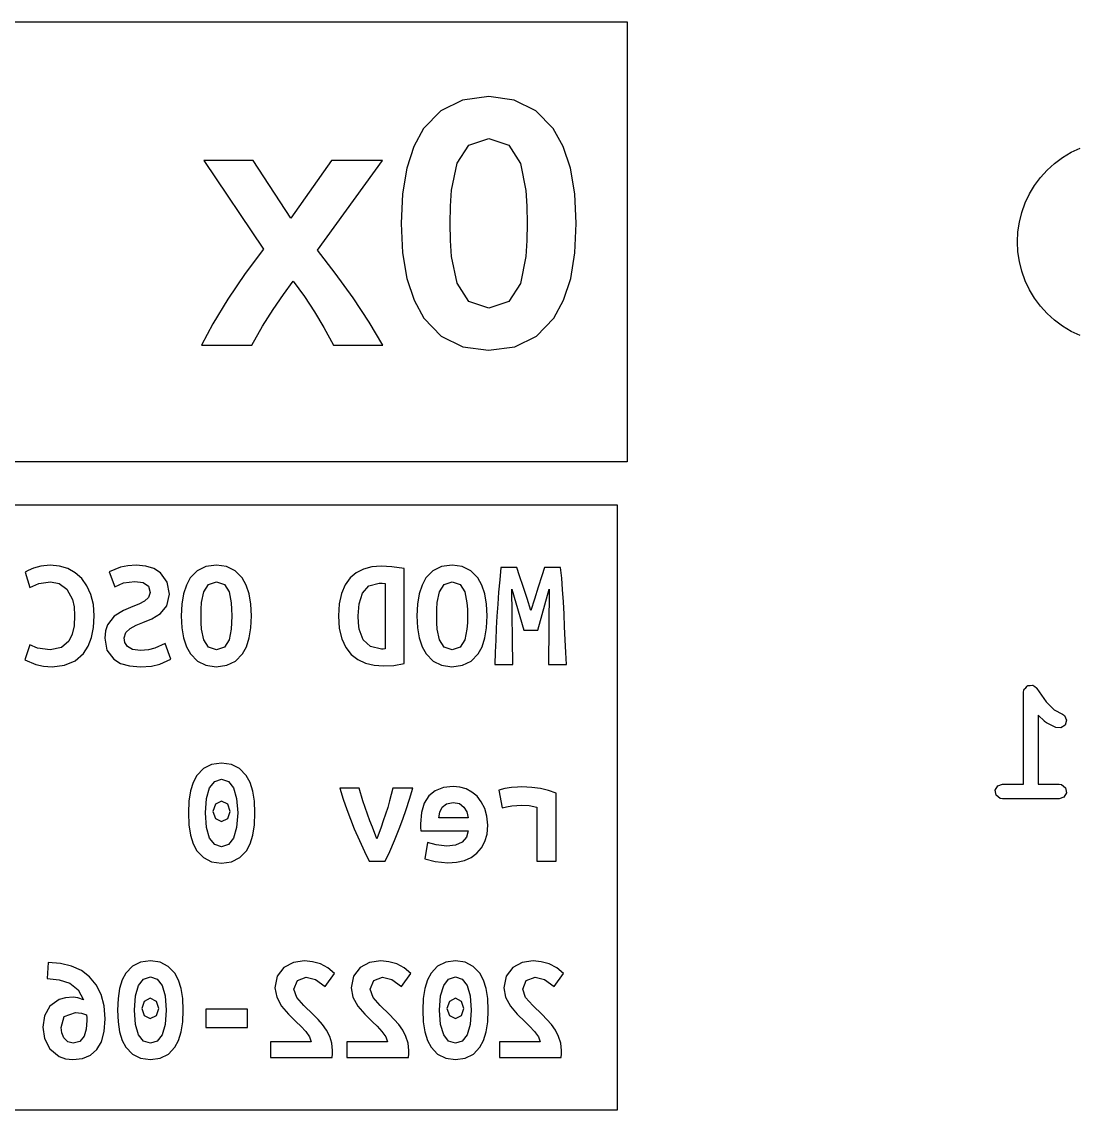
# Model space of a CAD drawing. Extents: x 88 to 206, y -135 to -60.
# Drawn here: x 157.44 to 168.08, y -70.86 to -59.86 of the extents above; entities that cross this region are included whole.
import ezdxf

# ---------------------------------------------------------------- set-up
doc = ezdxf.new("R2010")
doc.units = 0
doc.layers.add('BLACK', color=7, linetype='CONTINUOUS')

msp = doc.modelspace()

# ---------------------------------------------------------------- linework, layer by layer
at = {"layer": 'BLACK', "linetype": 'CONTINUOUS'}
for p, q in [((133.111, -59.8596), (163.561, -59.8596)), ((163.561, -59.8596), (163.561, -64.306)), ((161.898, -60.6503), (161.678, -60.7581)), ((162.163, -60.6144), (161.898, -60.6503)), ((162.421, -60.6503), (162.163, -60.6144)), ((162.638, -60.7581), (162.421, -60.6503)), ((161.678, -60.7581), (161.504, -60.9378)), ((162.814, -60.9378), (162.638, -60.7581)), ((161.504, -60.9378), (161.405, -61.119)), ((162.916, -61.119), (162.814, -60.9378)), ((161.405, -61.119), (161.335, -61.3392)), ((161.844, -61.289), (161.961, -61.1065)), ((161.961, -61.1065), (162.163, -61.039)), ((162.163, -61.039), (162.366, -61.1065)), ((162.366, -61.1065), (162.483, -61.291)), ((162.99, -61.3392), (162.916, -61.119)), ((168.047, -61.1785), (168.138, -61.1355)), ((167.88, -61.2902), (167.961, -61.2302)), ((167.961, -61.2302), (168.047, -61.1785)), ((159.782, -61.2613), (159.286, -61.2613)), ((159.286, -61.2613), (159.889, -62.1582)), ((160.163, -61.8447), (159.782, -61.2613)), ((160.576, -61.2613), (160.163, -61.8447)), ((160.433, -62.1661), (161.088, -61.2613)), ((161.088, -61.2613), (160.576, -61.2613)), ((161.335, -61.3392), (161.292, -61.5982)), ((161.788, -61.5609), (161.844, -61.289)), ((162.483, -61.291), (162.538, -61.5629)), ((163.034, -61.5982), (162.99, -61.3392)), ((167.738, -61.4323), (167.806, -61.3577)), ((167.806, -61.3577), (167.88, -61.2902)), ((167.678, -61.5131), (167.738, -61.4323)), ((161.778, -61.7231), (161.788, -61.5609)), ((162.538, -61.5629), (162.549, -61.7236)), ((167.626, -61.5994), (167.678, -61.5131)), ((161.292, -61.5982), (161.278, -61.8963)), ((163.048, -61.8963), (163.034, -61.5982)), ((167.583, -61.6904), (167.626, -61.5994)), ((161.774, -61.8963), (161.778, -61.7231)), ((162.549, -61.7236), (162.552, -61.8963)), ((167.525, -61.8828), (167.549, -61.7851)), ((167.549, -61.7851), (167.583, -61.6904)), ((161.278, -61.8963), (161.292, -62.1943)), ((161.778, -62.0689), (161.774, -61.8963)), ((162.552, -61.8963), (162.549, -62.0694)), ((163.034, -62.1943), (163.048, -61.8963)), ((167.51, -61.9823), (167.525, -61.8828)), ((167.505, -62.0828), (167.51, -61.9823)), ((161.788, -62.2296), (161.778, -62.0689)), ((162.549, -62.0694), (162.538, -62.2316)), ((167.51, -62.1833), (167.505, -62.0828)), ((159.889, -62.1582), (159.702, -62.4023)), ((160.613, -62.4003), (160.433, -62.1661)), ((161.292, -62.1943), (161.336, -62.4534)), ((161.844, -62.5015), (161.788, -62.2296)), ((162.538, -62.2316), (162.483, -62.5035)), ((162.991, -62.4534), (163.034, -62.1943)), ((167.525, -62.2828), (167.51, -62.1833)), ((167.549, -62.3805), (167.525, -62.2828)), ((159.702, -62.4023), (159.528, -62.6622)), ((160.792, -62.6483), (160.613, -62.4003)), ((161.336, -62.4534), (161.408, -62.6735)), ((162.92, -62.6735), (162.991, -62.4534)), ((167.583, -62.4752), (167.549, -62.3805)), ((160.088, -62.6146), (160.187, -62.4797)), ((160.187, -62.4797), (160.3, -62.6364)), ((161.963, -62.686), (161.844, -62.5015)), ((162.483, -62.5035), (162.366, -62.686)), ((167.626, -62.5662), (167.583, -62.4752)), ((167.678, -62.6525), (167.626, -62.5662)), ((159.528, -62.6622), (159.377, -62.9123)), ((159.984, -62.7654), (160.088, -62.6146)), ((160.3, -62.6364), (160.401, -62.7892)), ((160.955, -62.8944), (160.792, -62.6483)), ((161.408, -62.6735), (161.508, -62.8547)), ((162.82, -62.8547), (162.92, -62.6735)), ((167.738, -62.7333), (167.678, -62.6525)), ((159.877, -62.9351), (159.984, -62.7654)), ((162.163, -62.7535), (161.963, -62.686)), ((162.366, -62.686), (162.163, -62.7535)), ((167.806, -62.8079), (167.738, -62.7333)), ((160.401, -62.7892), (160.497, -62.949)), ((161.092, -63.1266), (160.955, -62.8944)), ((161.508, -62.8547), (161.683, -63.0344)), ((162.645, -63.0344), (162.82, -62.8547)), ((167.88, -62.8754), (167.806, -62.8079)), ((167.961, -62.9354), (167.88, -62.8754)), ((159.377, -62.9123), (159.262, -63.1266)), ((159.77, -63.1266), (159.877, -62.9351)), ((160.497, -62.949), (160.595, -63.1266)), ((168.047, -62.9871), (167.961, -62.9354)), ((168.138, -63.0301), (168.047, -62.9871)), ((161.683, -63.0344), (161.9, -63.1422)), ((162.425, -63.1422), (162.645, -63.0344)), ((159.262, -63.1266), (159.77, -63.1266)), ((160.595, -63.1266), (161.092, -63.1266)), ((161.9, -63.1422), (162.159, -63.1782)), ((162.159, -63.1782), (162.425, -63.1422)), ((163.561, -64.306), (133.111, -64.306)), ((152.263, -64.7399), (163.459, -64.7399)), ((163.459, -64.7399), (163.459, -70.8557)), ((157.51, -65.4018), (157.478, -65.4208)), ((157.478, -65.4208), (157.528, -65.5764)), ((157.563, -65.378), (157.51, -65.4018)), ((157.637, -65.3581), (157.563, -65.378)), ((157.732, -65.3494), (157.637, -65.3581)), ((157.825, -65.3579), (157.732, -65.3494)), ((157.91, -65.3835), (157.825, -65.3579)), ((157.986, -65.4256), (157.91, -65.3835)), ((158.052, -65.4835), (157.986, -65.4256)), ((158.442, -65.37), (158.329, -65.4161)), ((158.329, -65.4161), (158.386, -65.5669)), ((158.515, -65.3545), (158.442, -65.37)), ((158.6, -65.3494), (158.515, -65.3545)), ((158.697, -65.358), (158.6, -65.3494)), ((158.78, -65.384), (158.697, -65.358)), ((158.847, -65.4272), (158.78, -65.384)), ((159.217, -65.4069), (159.148, -65.4788)), ((159.305, -65.3638), (159.217, -65.4069)), ((159.411, -65.3494), (159.305, -65.3638)), ((159.514, -65.3638), (159.411, -65.3494)), ((159.601, -65.4069), (159.514, -65.3638)), ((159.672, -65.4788), (159.601, -65.4069)), ((160.824, -65.4258), (160.762, -65.4788)), ((160.898, -65.3891), (160.824, -65.4258)), ((160.982, -65.3676), (160.898, -65.3891)), ((161.075, -65.3605), (160.982, -65.3676)), ((161.184, -65.3653), (161.075, -65.3605)), ((161.31, -65.3843), (161.184, -65.3653)), ((161.31, -66.3432), (161.31, -65.3843)), ((161.598, -65.4069), (161.529, -65.4788)), ((161.686, -65.3638), (161.598, -65.4069)), ((161.792, -65.3494), (161.686, -65.3638)), ((161.895, -65.3638), (161.792, -65.3494)), ((161.982, -65.4069), (161.895, -65.3638)), ((162.053, -65.4788), (161.982, -65.4069)), ((162.285, -65.3716), (162.274, -65.4986)), ((162.446, -65.3716), (162.285, -65.3716)), ((162.475, -65.4557), (162.446, -65.3716)), ((162.727, -65.3716), (162.7, -65.4573)), ((162.889, -65.3716), (162.727, -65.3716)), ((162.9, -65.4792), (162.889, -65.3716)), ((157.528, -65.5764), (157.617, -65.5359)), ((157.617, -65.5359), (157.735, -65.5192)), ((157.735, -65.5192), (157.824, -65.5359)), ((157.824, -65.5359), (157.902, -65.5915)), ((158.104, -65.5567), (158.052, -65.4835)), ((158.386, -65.5669), (158.474, -65.5288)), ((158.474, -65.5288), (158.586, -65.5129)), ((158.586, -65.5129), (158.672, -65.5254)), ((158.672, -65.5254), (158.724, -65.563)), ((158.914, -65.52), (158.847, -65.4272)), ((158.937, -65.6431), (158.914, -65.52)), ((159.148, -65.4788), (159.108, -65.5512)), ((159.33, -65.5462), (159.411, -65.5192)), ((159.411, -65.5192), (159.492, -65.5462)), ((159.713, -65.5512), (159.672, -65.4788)), ((160.762, -65.4788), (160.713, -65.5482)), ((160.951, -65.5581), (161.057, -65.5304)), ((161.057, -65.5304), (161.086, -65.5312)), ((161.086, -65.5312), (161.115, -65.5351)), ((161.115, -65.5351), (161.115, -66.1955)), ((161.529, -65.4788), (161.489, -65.5512)), ((161.711, -65.5462), (161.792, -65.5192)), ((161.792, -65.5192), (161.873, -65.5462)), ((162.094, -65.5512), (162.053, -65.4788)), ((162.274, -65.4986), (162.263, -65.6224)), ((162.51, -65.5645), (162.475, -65.4557)), ((162.7, -65.4573), (162.664, -65.57)), ((162.909, -65.5954), (162.9, -65.4792)), ((157.902, -65.5915), (157.958, -65.6955)), ((158.144, -65.6447), (158.104, -65.5567)), ((158.169, -65.7467), (158.144, -65.6447)), ((158.724, -65.563), (158.741, -65.6256)), ((158.741, -65.6256), (158.725, -65.6756)), ((158.911, -65.7598), (158.937, -65.6431)), ((159.08, -65.6393), (159.063, -65.7429)), ((159.108, -65.5512), (159.08, -65.6393)), ((159.261, -65.728), (159.283, -65.6193)), ((159.283, -65.6193), (159.33, -65.5462)), ((159.492, -65.5462), (159.539, -65.6201)), ((159.539, -65.6201), (159.561, -65.7288)), ((159.742, -65.6393), (159.713, -65.5512)), ((159.759, -65.7429), (159.742, -65.6393)), ((160.676, -65.6343), (160.652, -65.7385)), ((160.713, -65.5482), (160.676, -65.6343)), ((160.853, -65.7383), (160.886, -65.632)), ((160.886, -65.632), (160.951, -65.5581)), ((161.461, -65.6393), (161.444, -65.7429)), ((161.489, -65.5512), (161.461, -65.6393)), ((161.642, -65.728), (161.665, -65.6193)), ((161.665, -65.6193), (161.711, -65.5462)), ((161.873, -65.5462), (161.92, -65.6201)), ((161.92, -65.6201), (161.942, -65.7288)), ((162.123, -65.6393), (162.094, -65.5512)), ((162.141, -65.7429), (162.123, -65.6393)), ((162.263, -65.6224), (162.254, -65.7441)), ((162.396, -65.5907), (162.516, -66.0066)), ((162.405, -66.3543), (162.396, -65.5907)), ((162.55, -65.6851), (162.51, -65.5645)), ((162.664, -65.57), (162.626, -65.6923)), ((162.659, -66.0066), (162.775, -65.5907)), ((162.775, -65.5907), (162.767, -66.3543)), ((162.917, -65.7181), (162.909, -65.5954)), ((157.958, -65.6955), (157.974, -65.7685)), ((158.178, -65.8621), (158.169, -65.7467)), ((158.629, -65.7431), (158.568, -65.7669)), ((158.685, -65.7137), (158.629, -65.7431)), ((158.725, -65.6756), (158.685, -65.7137)), ((159.063, -65.7429), (159.057, -65.8621)), ((159.257, -65.7929), (159.261, -65.728)), ((159.561, -65.7288), (159.565, -65.7931)), ((159.765, -65.8621), (159.759, -65.7429)), ((160.652, -65.7385), (160.645, -65.8621)), ((160.843, -65.8621), (160.853, -65.7383)), ((161.444, -65.7429), (161.438, -65.8621)), ((161.638, -65.7929), (161.642, -65.728)), ((161.942, -65.7288), (161.947, -65.7931)), ((162.146, -65.8621), (162.141, -65.7429)), ((162.254, -65.7441), (162.246, -65.8645)), ((162.589, -65.8066), (162.55, -65.6851)), ((162.626, -65.6923), (162.589, -65.8066)), ((162.924, -65.8447), (162.917, -65.7181)), ((157.979, -65.8574), (157.973, -65.9608)), ((157.974, -65.7685), (157.979, -65.8574)), ((158.171, -65.9781), (158.178, -65.8621)), ((158.38, -65.8629), (158.311, -65.9518)), ((158.472, -65.8058), (158.38, -65.8629)), ((158.568, -65.7669), (158.472, -65.8058)), ((158.76, -65.8907), (158.847, -65.8383)), ((158.847, -65.8383), (158.911, -65.7598)), ((159.057, -65.8621), (159.063, -65.9814)), ((159.256, -65.8621), (159.257, -65.7929)), ((159.257, -65.9312), (159.256, -65.8621)), ((159.565, -65.7931), (159.567, -65.8621)), ((159.567, -65.8621), (159.565, -65.9314)), ((159.76, -65.9814), (159.765, -65.8621)), ((160.645, -65.8621), (160.653, -65.9885)), ((160.846, -65.9322), (160.843, -65.8621)), ((161.438, -65.8621), (161.444, -65.9814)), ((161.637, -65.8621), (161.638, -65.7929)), ((161.638, -65.9312), (161.637, -65.8621)), ((161.947, -65.7931), (161.948, -65.8621)), ((161.948, -65.8621), (161.947, -65.9314)), ((162.141, -65.9814), (162.146, -65.8621)), ((162.246, -65.8645), (162.239, -65.9848)), ((162.93, -65.9737), (162.924, -65.8447)), ((157.973, -65.9608), (157.954, -66.0468)), ((158.311, -65.9518), (158.291, -66.012)), ((158.541, -65.9884), (158.602, -65.955)), ((158.602, -65.955), (158.668, -65.9272)), ((158.668, -65.9272), (158.76, -65.8907)), ((159.261, -65.9955), (159.257, -65.9312)), ((159.565, -65.9314), (159.561, -65.9963)), ((160.855, -65.9963), (160.846, -65.9322)), ((161.642, -65.9955), (161.638, -65.9312)), ((161.947, -65.9314), (161.942, -65.9963)), ((162.936, -66.1034), (162.93, -65.9737)), ((157.954, -66.0468), (157.921, -66.1154)), ((158.116, -66.1678), (158.15, -66.08)), ((158.15, -66.08), (158.171, -65.9781)), ((158.291, -66.012), (158.284, -66.086)), ((158.284, -66.086), (158.306, -66.2084)), ((158.479, -66.0844), (158.497, -66.0304)), ((158.486, -66.1312), (158.479, -66.0844)), ((158.497, -66.0304), (158.541, -65.9884)), ((159.063, -65.9814), (159.08, -66.085)), ((159.08, -66.085), (159.109, -66.173)), ((159.283, -66.1042), (159.261, -65.9955)), ((159.561, -65.9963), (159.539, -66.105)), ((159.714, -66.173), (159.742, -66.085)), ((159.742, -66.085), (159.76, -65.9814)), ((160.653, -65.9885), (160.679, -66.0947)), ((160.895, -66.1019), (160.855, -65.9963)), ((161.444, -65.9814), (161.461, -66.085)), ((161.461, -66.085), (161.49, -66.173)), ((161.665, -66.1042), (161.642, -65.9955)), ((161.942, -65.9963), (161.92, -66.105)), ((162.095, -66.173), (162.124, -66.085)), ((162.124, -66.085), (162.141, -65.9814)), ((162.239, -65.9848), (162.234, -66.1058)), ((162.516, -66.0066), (162.659, -66.0066)), ((157.525, -66.1527), (157.476, -66.3066)), ((157.605, -66.1876), (157.525, -66.1527)), ((157.732, -66.205), (157.605, -66.1876)), ((157.845, -66.1826), (157.732, -66.205)), ((157.921, -66.1154), (157.845, -66.1826)), ((158.068, -66.2416), (158.116, -66.1678)), ((158.513, -66.1725), (158.486, -66.1312)), ((158.564, -66.2011), (158.513, -66.1725)), ((158.791, -66.1892), (158.725, -66.2058)), ((158.894, -66.1415), (158.791, -66.1892)), ((158.951, -66.3003), (158.894, -66.1415)), ((159.109, -66.173), (159.149, -66.2455)), ((159.331, -66.1781), (159.283, -66.1042)), ((159.411, -66.205), (159.331, -66.1781)), ((159.492, -66.1781), (159.411, -66.205)), ((159.539, -66.105), (159.492, -66.1781)), ((159.674, -66.2455), (159.714, -66.173)), ((160.679, -66.0947), (160.719, -66.1818)), ((160.719, -66.1818), (160.773, -66.2511)), ((160.968, -66.1717), (160.895, -66.1019)), ((161.08, -66.1971), (160.968, -66.1717)), ((161.115, -66.1955), (161.097, -66.1971)), ((161.49, -66.173), (161.531, -66.2455)), ((161.712, -66.1781), (161.665, -66.1042)), ((161.792, -66.205), (161.712, -66.1781)), ((161.873, -66.1781), (161.792, -66.205)), ((161.92, -66.105), (161.873, -66.1781)), ((162.055, -66.2455), (162.095, -66.173)), ((162.234, -66.1058), (162.229, -66.2287)), ((162.942, -66.2312), (162.936, -66.1034)), ((157.984, -66.3156), (158.068, -66.2416)), ((158.306, -66.2084), (158.374, -66.2995)), ((158.374, -66.2995), (158.444, -66.3414)), ((158.646, -66.2114), (158.564, -66.2011)), ((158.725, -66.2058), (158.646, -66.2114)), ((158.841, -66.3487), (158.951, -66.3003)), ((159.149, -66.2455), (159.219, -66.3174)), ((159.604, -66.3174), (159.674, -66.2455)), ((160.773, -66.2511), (160.839, -66.3033)), ((160.839, -66.3033), (160.917, -66.3392)), ((161.097, -66.1971), (161.08, -66.1971)), ((161.531, -66.2455), (161.6, -66.3174)), ((161.985, -66.3174), (162.055, -66.2455)), ((162.229, -66.2287), (162.226, -66.3543)), ((162.947, -66.3543), (162.942, -66.2312)), ((157.476, -66.3066), (157.588, -66.3535)), ((157.588, -66.3535), (157.664, -66.3695)), ((157.664, -66.3695), (157.751, -66.3749)), ((157.751, -66.3749), (157.878, -66.3601)), ((157.878, -66.3601), (157.984, -66.3156)), ((158.444, -66.3414), (158.535, -66.3665)), ((158.535, -66.3665), (158.646, -66.3749)), ((158.646, -66.3749), (158.756, -66.3684)), ((158.756, -66.3684), (158.841, -66.3487)), ((159.219, -66.3174), (159.306, -66.3605)), ((159.306, -66.3605), (159.41, -66.3749)), ((159.41, -66.3749), (159.516, -66.3605)), ((159.516, -66.3605), (159.604, -66.3174)), ((160.917, -66.3392), (161.004, -66.36)), ((161.004, -66.36), (161.1, -66.367)), ((161.1, -66.367), (161.203, -66.3614)), ((161.203, -66.3614), (161.31, -66.3432)), ((161.6, -66.3174), (161.687, -66.3605)), ((161.687, -66.3605), (161.791, -66.3749)), ((161.791, -66.3749), (161.897, -66.3605)), ((161.897, -66.3605), (161.985, -66.3174)), ((162.226, -66.3543), (162.405, -66.3543)), ((162.767, -66.3543), (162.947, -66.3543)), ((167.565, -66.6352), (167.57, -66.6095)), ((167.565, -67.5602), (167.565, -66.6352)), ((167.57, -66.6095), (167.572, -66.6062)), ((167.572, -66.6062), (167.573, -66.6019)), ((167.573, -66.6019), (167.589, -66.5869)), ((167.589, -66.5869), (167.603, -66.5702)), ((167.603, -66.5702), (167.607, -66.5695)), ((167.607, -66.5695), (167.61, -66.5665)), ((167.61, -66.5665), (167.632, -66.5651)), ((167.632, -66.5651), (167.653, -66.5613)), ((167.653, -66.5613), (167.657, -66.5635)), ((167.657, -66.5635), (167.661, -66.5632)), ((167.661, -66.5632), (167.679, -66.5761)), ((167.679, -66.5761), (167.697, -66.587)), ((167.697, -66.587), (167.699, -66.591)), ((167.699, -66.591), (167.702, -66.5936)), ((167.702, -66.5936), (167.794, -66.7303)), ((167.794, -66.7303), (167.875, -66.8116)), ((167.875, -66.8116), (167.959, -66.8538)), ((167.959, -66.8538), (167.98, -66.8693)), ((167.777, -66.9263), (167.715, -66.8639)), ((167.715, -66.8639), (167.715, -67.5602)), ((167.779, -66.927), (167.777, -66.9263)), ((167.797, -66.9404), (167.779, -66.927)), ((167.892, -66.988), (167.797, -66.9404)), ((167.986, -66.9656), (167.943, -66.9938)), ((167.98, -66.8693), (168.001, -66.9164)), ((168.001, -66.9164), (167.986, -66.9656)), ((167.943, -66.9938), (167.892, -66.988)), ((159.28, -67.4039), (159.214, -67.4729)), ((159.363, -67.3624), (159.28, -67.4039)), ((159.464, -67.3486), (159.363, -67.3624)), ((159.563, -67.3625), (159.464, -67.3486)), ((159.646, -67.4042), (159.563, -67.3625)), ((159.713, -67.4737), (159.646, -67.4042)), ((159.214, -67.4729), (159.176, -67.5433)), ((159.394, -67.5345), (159.464, -67.5128)), ((159.464, -67.5128), (159.533, -67.5345)), ((159.751, -67.5443), (159.713, -67.4737)), ((159.176, -67.5433), (159.149, -67.6299)), ((159.312, -67.7062), (159.343, -67.5996)), ((159.343, -67.5996), (159.394, -67.5345)), ((159.533, -67.5345), (159.584, -67.5996)), ((159.584, -67.5996), (159.616, -67.7062)), ((159.778, -67.6309), (159.751, -67.5443)), ((160.659, -67.6035), (160.693, -67.7124)), ((160.854, -67.6035), (160.659, -67.6035)), ((160.891, -67.7302), (160.854, -67.6035)), ((161.195, -67.6035), (161.162, -67.7302)), ((161.397, -67.6035), (161.195, -67.6035)), ((161.364, -67.7124), (161.397, -67.6035)), ((161.706, -67.5955), (161.623, -67.6275)), ((161.805, -67.5848), (161.706, -67.5955)), ((161.87, -67.591), (161.805, -67.5848)), ((161.934, -67.6098), (161.87, -67.591)), ((161.993, -67.6409), (161.934, -67.6098)), ((162.325, -67.6059), (162.265, -67.6208)), ((162.265, -67.6208), (162.3, -67.7991)), ((162.392, -67.5965), (162.325, -67.6059)), ((162.454, -67.591), (162.392, -67.5965)), ((162.498, -67.5895), (162.454, -67.591)), ((162.599, -67.5938), (162.498, -67.5895)), ((162.687, -67.6067), (162.599, -67.5938)), ((162.766, -67.6266), (162.687, -67.6067)), ((167.28, -67.6222), (167.306, -67.5777)), ((167.289, -67.6727), (167.28, -67.6222)), ((167.306, -67.5777), (167.354, -67.5602)), ((167.354, -67.5602), (167.565, -67.5602)), ((167.715, -67.5602), (167.926, -67.5602)), ((167.926, -67.5602), (167.951, -67.5647)), ((167.951, -67.5647), (167.991, -67.5977)), ((167.991, -67.5977), (168, -67.6482)), ((159.133, -67.7329), (159.128, -67.8522)), ((159.149, -67.6299), (159.133, -67.7329)), ((159.301, -67.8522), (159.312, -67.7062)), ((159.462, -67.7318), (159.401, -67.7631)), ((159.527, -67.7631), (159.462, -67.7318)), ((159.616, -67.7062), (159.627, -67.8522)), ((159.795, -67.7336), (159.778, -67.6309)), ((159.8, -67.8522), (159.795, -67.7336)), ((160.693, -67.7124), (160.728, -67.8168)), ((160.914, -67.7977), (160.891, -67.7302)), ((161.162, -67.7302), (161.142, -67.7977)), ((161.33, -67.8168), (161.364, -67.7124)), ((161.558, -67.681), (161.511, -67.7549)), ((161.623, -67.6275), (161.558, -67.681)), ((162.045, -67.6841), (161.993, -67.6409)), ((162.088, -67.7394), (162.045, -67.6841)), ((162.844, -67.652), (162.766, -67.6266)), ((162.844, -68.3386), (162.844, -67.652)), ((167.329, -67.7057), (167.289, -67.6727)), ((167.354, -67.7102), (167.329, -67.7057)), ((167.926, -67.7102), (167.354, -67.7102)), ((167.974, -67.6926), (167.926, -67.7102)), ((168, -67.6482), (167.974, -67.6926)), ((159.401, -67.7631), (159.376, -67.8366)), ((159.376, -67.8366), (159.401, -67.9093)), ((159.55, -67.8366), (159.527, -67.7631)), ((159.527, -67.9093), (159.55, -67.8366)), ((160.728, -67.8168), (160.765, -67.9169)), ((160.938, -67.8655), (160.914, -67.7977)), ((161.142, -67.7977), (161.12, -67.8655)), ((161.295, -67.9169), (161.33, -67.8168)), ((161.511, -67.7549), (161.483, -67.8485)), ((161.66, -67.9007), (161.668, -67.8436)), ((161.668, -67.8436), (161.693, -67.7944)), ((161.693, -67.7944), (161.737, -67.7592)), ((161.737, -67.7592), (161.802, -67.7459)), ((161.802, -67.7459), (161.867, -67.7584)), ((161.867, -67.7584), (161.912, -67.7928)), ((161.912, -67.7928), (161.941, -67.8428)), ((161.941, -67.8428), (161.954, -67.9007)), ((162.123, -67.8069), (162.088, -67.7394)), ((162.145, -67.8862), (162.123, -67.8069)), ((162.3, -67.7991), (162.344, -67.7897)), ((162.344, -67.7897), (162.397, -67.7811)), ((162.397, -67.7811), (162.448, -67.7756)), ((162.448, -67.7756), (162.49, -67.774)), ((162.49, -67.774), (162.57, -67.7779)), ((162.57, -67.7779), (162.65, -67.7928)), ((162.65, -67.7928), (162.65, -68.3386)), ((159.128, -67.8522), (159.133, -67.9723)), ((159.312, -67.9994), (159.301, -67.8522)), ((159.401, -67.9093), (159.462, -67.9398)), ((159.462, -67.9398), (159.527, -67.9093)), ((159.627, -67.8522), (159.616, -67.9994)), ((159.795, -67.9723), (159.8, -67.8522)), ((160.765, -67.9169), (160.804, -68.0125)), ((160.963, -67.9326), (160.938, -67.8655)), ((160.987, -67.9977), (160.963, -67.9326)), ((161.098, -67.9326), (161.076, -67.9977)), ((161.12, -67.8655), (161.098, -67.9326)), ((161.259, -68.0125), (161.295, -67.9169)), ((161.483, -67.8485), (161.474, -67.9617)), ((161.954, -67.9007), (161.66, -67.9007)), ((162.153, -67.9774), (162.145, -67.8862)), ((159.133, -67.9723), (159.149, -68.0759)), ((159.343, -68.1064), (159.312, -67.9994)), ((159.616, -67.9994), (159.584, -68.1064)), ((159.779, -68.0759), (159.795, -67.9723)), ((160.804, -68.0125), (160.856, -68.1318)), ((161.033, -68.115), (160.987, -67.9977)), ((161.076, -67.9977), (161.033, -68.115)), ((161.21, -68.1318), (161.259, -68.0125)), ((161.474, -67.9617), (161.475, -68.0008)), ((161.475, -68.0008), (161.477, -68.0337)), ((161.477, -68.0337), (161.954, -68.0337)), ((161.954, -68.0337), (161.939, -68.098)), ((162.124, -68.1416), (162.146, -68.0653)), ((162.146, -68.0653), (162.153, -67.9774)), ((159.149, -68.0759), (159.176, -68.1631)), ((159.176, -68.1631), (159.214, -68.2339)), ((159.394, -68.1715), (159.343, -68.1064)), ((159.464, -68.1932), (159.394, -68.1715)), ((159.533, -68.1715), (159.464, -68.1932)), ((159.584, -68.1064), (159.533, -68.1715)), ((159.714, -68.2339), (159.752, -68.1631)), ((159.752, -68.1631), (159.779, -68.0759)), ((160.856, -68.1318), (160.907, -68.2405)), ((161.163, -68.2405), (161.21, -68.1318)), ((161.543, -68.151), (161.516, -68.3152)), ((161.631, -68.176), (161.543, -68.151)), ((161.894, -68.147), (161.826, -68.1781)), ((161.939, -68.098), (161.894, -68.147)), ((162.09, -68.2063), (162.124, -68.1416)), ((159.214, -68.2339), (159.28, -68.3034)), ((159.648, -68.3034), (159.714, -68.2339)), ((160.907, -68.2405), (160.955, -68.3386)), ((161.116, -68.3386), (161.163, -68.2405)), ((161.741, -68.1885), (161.631, -68.176)), ((161.826, -68.1781), (161.741, -68.1885)), ((161.986, -68.3015), (162.044, -68.2597)), ((162.044, -68.2597), (162.09, -68.2063)), ((159.28, -68.3034), (159.363, -68.3451)), ((159.363, -68.3451), (159.464, -68.359)), ((159.464, -68.359), (159.565, -68.3451)), ((159.565, -68.3451), (159.648, -68.3034)), ((160.955, -68.3386), (161.116, -68.3386)), ((161.516, -68.3152), (161.622, -68.3441)), ((161.622, -68.3441), (161.749, -68.3558)), ((161.749, -68.3558), (161.838, -68.3498)), ((161.838, -68.3498), (161.917, -68.3316)), ((161.917, -68.3316), (161.986, -68.3015)), ((162.65, -68.3386), (162.844, -68.3386)), ((157.713, -69.3628), (157.703, -69.5246)), ((157.837, -69.3721), (157.713, -69.3628)), ((157.949, -69.3998), (157.837, -69.3721)), ((158.645, -69.361), (158.563, -69.4019)), ((158.745, -69.3474), (158.645, -69.361)), ((158.842, -69.3611), (158.745, -69.3474)), ((158.924, -69.4022), (158.842, -69.3611)), ((160.189, -69.3644), (160.093, -69.4152)), ((160.301, -69.3474), (160.189, -69.3644)), ((160.382, -69.3551), (160.301, -69.3474)), ((160.462, -69.3782), (160.382, -69.3551)), ((160.538, -69.4175), (160.462, -69.3782)), ((160.959, -69.3644), (160.864, -69.4152)), ((161.072, -69.3474), (160.959, -69.3644)), ((161.152, -69.3551), (161.072, -69.3474)), ((161.233, -69.3782), (161.152, -69.3551)), ((161.309, -69.4175), (161.233, -69.3782)), ((161.728, -69.361), (161.646, -69.4019)), ((161.827, -69.3474), (161.728, -69.361)), ((161.925, -69.3611), (161.827, -69.3474)), ((162.007, -69.4022), (161.925, -69.3611)), ((162.501, -69.3644), (162.405, -69.4152)), ((162.613, -69.3474), (162.501, -69.3644)), ((162.694, -69.3551), (162.613, -69.3474)), ((162.774, -69.3782), (162.694, -69.3551)), ((162.85, -69.4175), (162.774, -69.3782)), ((158.048, -69.4457), (157.949, -69.3998)), ((158.131, -69.5092), (158.048, -69.4457)), ((158.498, -69.4699), (158.461, -69.5392)), ((158.563, -69.4019), (158.498, -69.4699)), ((158.99, -69.4707), (158.924, -69.4022)), ((159.027, -69.5403), (158.99, -69.4707)), ((160.093, -69.4152), (160.027, -69.5008)), ((160.511, -69.6063), (160.605, -69.4738)), ((160.605, -69.4738), (160.538, -69.4175)), ((160.864, -69.4152), (160.798, -69.5008)), ((161.282, -69.6063), (161.376, -69.4738)), ((161.376, -69.4738), (161.309, -69.4175)), ((161.581, -69.4699), (161.543, -69.5392)), ((161.646, -69.4019), (161.581, -69.4699)), ((162.072, -69.4707), (162.007, -69.4022)), ((162.11, -69.5403), (162.072, -69.4707)), ((162.405, -69.4152), (162.339, -69.5008)), ((162.823, -69.6063), (162.917, -69.4738)), ((162.917, -69.4738), (162.85, -69.4175)), ((157.703, -69.5246), (157.823, -69.537)), ((157.823, -69.537), (157.931, -69.5732)), ((157.931, -69.5732), (158.016, -69.6387)), ((158.198, -69.5901), (158.131, -69.5092)), ((158.248, -69.688), (158.198, -69.5901)), ((158.461, -69.5392), (158.434, -69.6246)), ((158.595, -69.6998), (158.625, -69.5948)), ((158.625, -69.5948), (158.675, -69.5306)), ((158.675, -69.5306), (158.745, -69.5092)), ((158.745, -69.5092), (158.813, -69.5306)), ((158.813, -69.5306), (158.863, -69.5948)), ((158.863, -69.5948), (158.894, -69.6998)), ((159.054, -69.6256), (159.027, -69.5403)), ((160.027, -69.5008), (160.002, -69.6202)), ((160.195, -69.6341), (160.23, -69.5439)), ((160.23, -69.5439), (160.32, -69.5123)), ((160.32, -69.5123), (160.414, -69.5339)), ((160.414, -69.5339), (160.511, -69.6063)), ((160.798, -69.5008), (160.773, -69.6202)), ((160.966, -69.6341), (161.001, -69.5439)), ((161.001, -69.5439), (161.09, -69.5123)), ((161.09, -69.5123), (161.184, -69.5339)), ((161.184, -69.5339), (161.282, -69.6063)), ((161.543, -69.5392), (161.517, -69.6246)), ((161.677, -69.6998), (161.708, -69.5948)), ((161.708, -69.5948), (161.758, -69.5306)), ((161.758, -69.5306), (161.827, -69.5092)), ((161.827, -69.5092), (161.895, -69.5306)), ((161.895, -69.5306), (161.946, -69.5948)), ((161.946, -69.5948), (161.977, -69.6998)), ((162.137, -69.6256), (162.11, -69.5403)), ((162.339, -69.5008), (162.314, -69.6202)), ((162.507, -69.6341), (162.542, -69.5439)), ((162.542, -69.5439), (162.632, -69.5123)), ((162.632, -69.5123), (162.726, -69.5339)), ((162.726, -69.5339), (162.823, -69.6063)), ((157.963, -69.7127), (157.886, -69.7188)), ((158.012, -69.7196), (157.963, -69.7127)), ((158.016, -69.6387), (158.07, -69.7389)), ((158.278, -69.8025), (158.248, -69.688)), ((158.434, -69.6246), (158.419, -69.7261)), ((158.584, -69.8437), (158.595, -69.6998)), ((158.894, -69.6998), (158.905, -69.8437)), ((159.071, -69.7267), (159.054, -69.6256)), ((160.002, -69.6202), (160.021, -69.715)), ((160.021, -69.715), (160.07, -69.8036)), ((160.223, -69.7158), (160.195, -69.6341)), ((160.773, -69.6202), (160.791, -69.715)), ((160.791, -69.715), (160.841, -69.8036)), ((160.994, -69.7158), (160.966, -69.6341)), ((161.517, -69.6246), (161.501, -69.7261)), ((161.667, -69.8437), (161.677, -69.6998)), ((161.977, -69.6998), (161.987, -69.8437)), ((162.153, -69.7267), (162.137, -69.6256)), ((162.314, -69.6202), (162.333, -69.715)), ((162.333, -69.715), (162.382, -69.8036)), ((162.535, -69.7158), (162.507, -69.6341)), ((157.727, -69.8036), (157.674, -69.9007)), ((157.822, -69.7373), (157.727, -69.8036)), ((157.886, -69.7188), (157.822, -69.7373)), ((158.07, -69.7389), (158.012, -69.7196)), ((158.288, -69.9331), (158.278, -69.8025)), ((158.419, -69.7261), (158.413, -69.8437)), ((158.682, -69.7558), (158.658, -69.8283)), ((158.743, -69.725), (158.682, -69.7558)), ((158.806, -69.7558), (158.743, -69.725)), ((158.829, -69.8283), (158.806, -69.7558)), ((159.076, -69.8437), (159.071, -69.7267)), ((160.07, -69.8036), (160.139, -69.8868)), ((160.296, -69.799), (160.223, -69.7158)), ((160.39, -69.8892), (160.296, -69.799)), ((160.841, -69.8036), (160.91, -69.8868)), ((161.067, -69.799), (160.994, -69.7158)), ((161.161, -69.8892), (161.067, -69.799)), ((161.501, -69.7261), (161.496, -69.8437)), ((161.765, -69.7558), (161.741, -69.8283)), ((161.826, -69.725), (161.765, -69.7558)), ((161.889, -69.7558), (161.826, -69.725)), ((161.912, -69.8283), (161.889, -69.7558)), ((162.158, -69.8437), (162.153, -69.7267)), ((162.382, -69.8036), (162.451, -69.8868)), ((162.608, -69.799), (162.535, -69.7158)), ((162.702, -69.8892), (162.608, -69.799)), ((157.674, -69.9007), (157.658, -70.0178)), ((157.843, -70.0209), (157.875, -69.9092)), ((157.875, -69.9092), (157.988, -69.8699)), ((157.988, -69.8699), (158.048, -69.8761)), ((158.048, -69.8761), (158.099, -69.893)), ((158.099, -69.893), (158.101, -69.9207)), ((158.101, -69.9207), (158.102, -69.95)), ((158.279, -70.0614), (158.288, -69.9331)), ((158.413, -69.8437), (158.419, -69.962)), ((158.595, -69.9888), (158.584, -69.8437)), ((158.658, -69.8283), (158.682, -69.8999)), ((158.682, -69.8999), (158.743, -69.93)), ((158.743, -69.93), (158.806, -69.8999)), ((158.806, -69.8999), (158.829, -69.8283)), ((158.905, -69.8437), (158.894, -69.9888)), ((159.071, -69.962), (159.076, -69.8437)), ((159.726, -69.8344), (159.304, -69.8344)), ((159.304, -69.8344), (159.304, -70.0209)), ((159.726, -70.0209), (159.726, -69.8344)), ((160.139, -69.8868), (160.218, -69.9639)), ((160.438, -69.9381), (160.39, -69.8892)), ((160.91, -69.8868), (160.989, -69.9639)), ((161.209, -69.9381), (161.161, -69.8892)), ((161.496, -69.8437), (161.501, -69.962)), ((161.677, -69.9888), (161.667, -69.8437)), ((161.741, -69.8283), (161.765, -69.8999)), ((161.765, -69.8999), (161.826, -69.93)), ((161.826, -69.93), (161.889, -69.8999)), ((161.889, -69.8999), (161.912, -69.8283)), ((161.987, -69.8437), (161.977, -69.9888)), ((162.153, -69.962), (162.158, -69.8437)), ((162.451, -69.8868), (162.53, -69.9639)), ((162.75, -69.9381), (162.702, -69.8892)), ((157.658, -70.0178), (157.676, -70.1304)), ((157.85, -70.0749), (157.843, -70.0209)), ((158.096, -70.0356), (158.074, -70.1088)), ((158.102, -69.95), (158.096, -70.0356)), ((158.419, -69.962), (158.434, -70.0641)), ((158.625, -70.0941), (158.595, -69.9888)), ((158.894, -69.9888), (158.863, -70.0941)), ((159.055, -70.0641), (159.071, -69.962)), ((159.304, -70.0209), (159.726, -70.0209)), ((160.218, -69.9639), (160.264, -70.0078)), ((160.264, -70.0078), (160.314, -70.0602)), ((160.484, -69.9909), (160.438, -69.9381)), ((160.524, -70.0481), (160.484, -69.9909)), ((160.989, -69.9639), (161.035, -70.0078)), ((161.035, -70.0078), (161.084, -70.0602)), ((161.255, -69.9909), (161.209, -69.9381)), ((161.295, -70.0481), (161.255, -69.9909)), ((161.501, -69.962), (161.517, -70.0641)), ((161.708, -70.0941), (161.677, -69.9888)), ((161.977, -69.9888), (161.946, -70.0941)), ((162.137, -70.0641), (162.153, -69.962)), ((162.53, -69.9639), (162.576, -70.0078)), ((162.576, -70.0078), (162.625, -70.0602)), ((162.796, -69.9909), (162.75, -69.9381)), ((162.836, -70.0481), (162.796, -69.9909)), ((157.676, -70.1304), (157.73, -70.2352)), ((157.871, -70.1257), (157.85, -70.0749)), ((157.909, -70.1643), (157.871, -70.1257)), ((158.074, -70.1088), (158.032, -70.1604)), ((158.251, -70.165), (158.279, -70.0614)), ((158.434, -70.0641), (158.461, -70.15)), ((158.461, -70.15), (158.498, -70.2198)), ((158.675, -70.1583), (158.625, -70.0941)), ((158.863, -70.0941), (158.813, -70.1583)), ((158.991, -70.2198), (159.028, -70.15)), ((159.028, -70.15), (159.055, -70.0641)), ((160.314, -70.0602), (160.353, -70.1149)), ((160.353, -70.1149), (160.369, -70.1658)), ((160.556, -70.1103), (160.524, -70.0481)), ((160.578, -70.1781), (160.556, -70.1103)), ((161.084, -70.0602), (161.124, -70.1149)), ((161.124, -70.1149), (161.14, -70.1658)), ((161.327, -70.1103), (161.295, -70.0481)), ((161.348, -70.1781), (161.327, -70.1103)), ((161.517, -70.0641), (161.543, -70.15)), ((161.543, -70.15), (161.581, -70.2198)), ((161.758, -70.1583), (161.708, -70.0941)), ((161.946, -70.0941), (161.895, -70.1583)), ((162.074, -70.2198), (162.111, -70.15)), ((162.111, -70.15), (162.137, -70.0641)), ((162.625, -70.0602), (162.665, -70.1149)), ((162.665, -70.1149), (162.681, -70.1658)), ((162.868, -70.1103), (162.836, -70.0481)), ((162.89, -70.1781), (162.868, -70.1103)), ((157.73, -70.2352), (157.824, -70.313)), ((157.965, -70.1797), (157.909, -70.1643)), ((158.032, -70.1604), (157.965, -70.1797)), ((158.14, -70.2989), (158.204, -70.2436)), ((158.204, -70.2436), (158.251, -70.165)), ((158.498, -70.2198), (158.563, -70.2883)), ((158.745, -70.1797), (158.675, -70.1583)), ((158.813, -70.1583), (158.745, -70.1797)), ((158.926, -70.2883), (158.991, -70.2198)), ((160.369, -70.1658), (159.959, -70.1658)), ((159.959, -70.1658), (159.959, -70.323)), ((160.585, -70.2521), (160.578, -70.1781)), ((160.586, -70.2845), (160.585, -70.2521)), ((161.14, -70.1658), (160.73, -70.1658)), ((160.73, -70.1658), (160.73, -70.323)), ((161.355, -70.2521), (161.348, -70.1781)), ((161.356, -70.2845), (161.355, -70.2521)), ((161.581, -70.2198), (161.646, -70.2883)), ((161.827, -70.1797), (161.758, -70.1583)), ((161.895, -70.1583), (161.827, -70.1797)), ((162.009, -70.2883), (162.074, -70.2198)), ((162.681, -70.1658), (162.271, -70.1658)), ((162.271, -70.1658), (162.271, -70.323)), ((162.897, -70.2521), (162.89, -70.1781)), ((162.898, -70.2845), (162.897, -70.2521)), ((157.824, -70.313), (157.887, -70.3355)), ((157.887, -70.3355), (157.96, -70.3431)), ((157.96, -70.3431), (158.058, -70.332)), ((158.058, -70.332), (158.14, -70.2989)), ((158.563, -70.2883), (158.645, -70.3294)), ((158.645, -70.3294), (158.745, -70.3431)), ((158.745, -70.3431), (158.844, -70.3294)), ((158.844, -70.3294), (158.926, -70.2883)), ((159.959, -70.323), (160.582, -70.323)), ((160.582, -70.323), (160.586, -70.2845)), ((160.73, -70.323), (161.352, -70.323)), ((161.352, -70.323), (161.356, -70.2845)), ((161.646, -70.2883), (161.728, -70.3294)), ((161.728, -70.3294), (161.827, -70.3431)), ((161.827, -70.3431), (161.926, -70.3294)), ((161.926, -70.3294), (162.009, -70.2883)), ((162.271, -70.323), (162.894, -70.323)), ((162.894, -70.323), (162.898, -70.2845)), ((163.459, -70.8557), (152.263, -70.8557))]:
    msp.add_line(p, q, dxfattribs=at)

doc.saveas('drawing.dxf')
